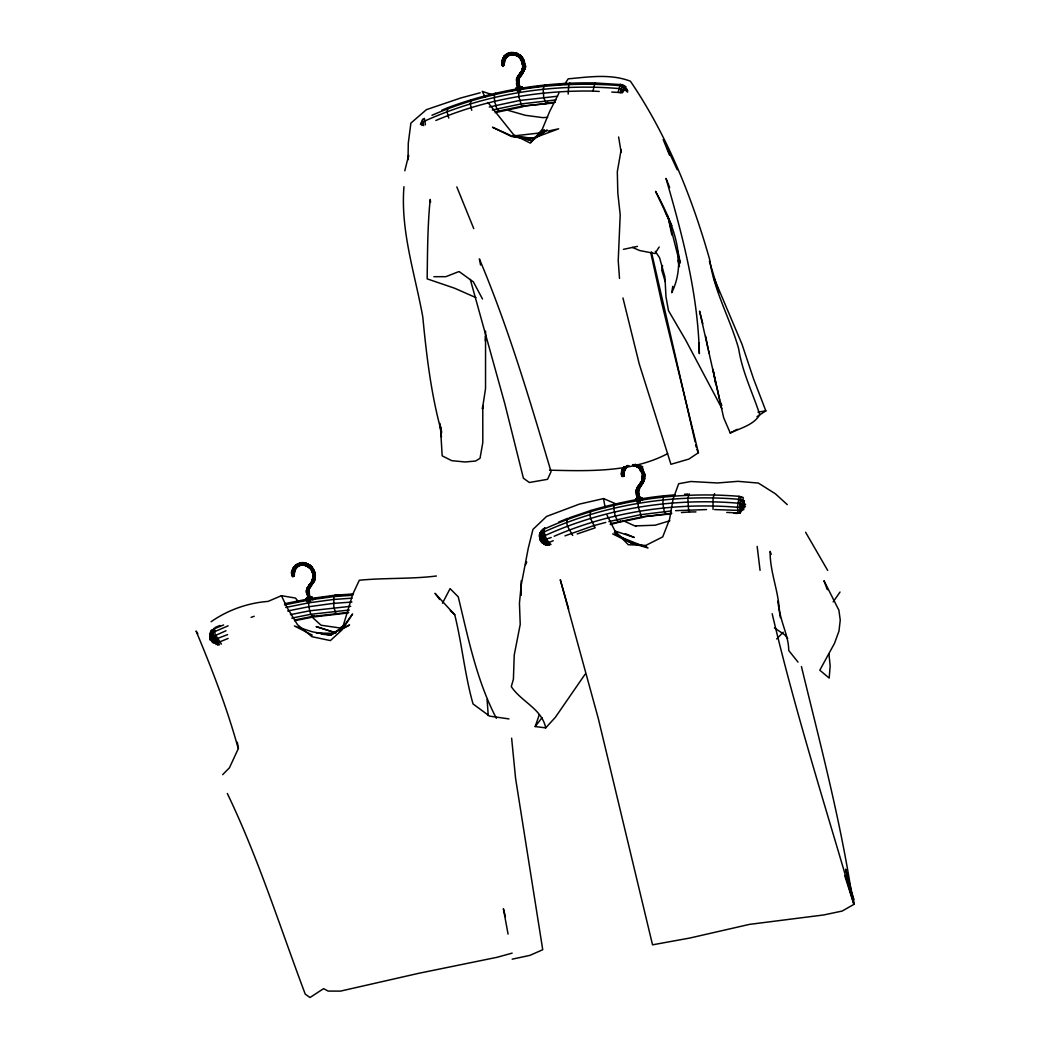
<?xml version="1.0" encoding="UTF-8"?>
<svg xmlns="http://www.w3.org/2000/svg" width="1050" height="1050" viewBox="0 0 1050 1050"><rect width="100%" height="100%" fill="white"/><g stroke="black" fill="none" stroke-linecap="round" stroke-linejoin="round"><path stroke-width="1.5" d="M210.499 633.544L209.948 634.371C211.418 649.714 208.202 630.066 212.231 629.856M300.628 562.971C305.183 564.598 311.036 567.302 313.281 572.565C311.115 566.646 302.715 561.383 296.454 566.068C295.05 570.137 290.811 586.793 293.632 568.496L299.053 564.795C304.553 562.957 319.266 570.294 313.307 575.361C313.11 569.638 306.416 559.926 300.562 563.758C302.466 566.304 314.475 564.585 312.441 570.334C309.12 564.769 300.09 560.044 294.486 567.184C291.244 575.426 292.084 570.701 294.262 575.413C289.196 577.041 293.882 567.053 297.216 565.845L305.366 564.572L312.178 567.433L310.577 568.706L303.371 562.8L303.161 564.887L309.212 567.053L311.154 568.365L313.281 572.565L314.488 571.896L312.506 572.421L313.911 581.411L308.07 589.601L307.322 593.841L308.385 598.224L306.482 598.277L308.28 597.293L306.036 598.933L306.666 601.611M501.769 62.947L502.596 63.354L504.354 56.884C509.329 50.702 520.052 52.041 523.451 59.181C519.448 56.306 511.822 51.371 506.323 55.781C501.231 78.684 501.322 54.193 504.118 65.126L502.097 65.389L502.898 65.677L503.501 58.196L508.712 53.983C523.819 50.098 529.121 72.384 517.387 79.236L518.254 87.924L517.151 88.528C514.658 87.307 521.049 87.019 516.351 87.977C515.064 91.967 526.956 86.166 519.527 86.664L522.204 87.097L519.645 87.163L521.286 86.901L521.85 89.106M541.761 530.289L539.49 534.804L540.133 539.818L540.002 533.072L544.937 527.809L540.973 531.484L539.543 536.511L540.133 539.818M622.151 473.406C626.798 479.627 617.597 475.86 623.175 468.917L624.855 467.316C626.469 469.77 621.232 472.999 623.569 476.188L621.758 476.123L622.401 471.069L625.249 467.696L628.688 465.688L624.855 468.287L623.818 476.004L621.758 476.123L622.571 476.411C622.781 472.881 620.681 472.579 621.784 476.28M311.154 568.365C307.374 563.194 299.762 563.273 295.706 567.971C291.546 566.212 299.04 562.892 300.943 563.181C291.637 563.482 289.485 579.902 298.397 564.966C302.951 557.327 315.696 569.901 314.738 574.757C311.115 576.634 314.593 586.569 307.519 589.536L309.067 601.676M293.475 575.295L292.228 575.689L293.58 575.899L293.409 570.741C303.017 561.173 290.692 566.199 292.228 573.576L292.976 568.536L294.879 566.593L295.929 567.893L293.672 573.038L294.039 575.754L292.228 575.689L293.961 575.308L292.228 575.689L293.029 575.977L292.622 572.985M513.03 54.587C515.104 49.875 501.309 54.679 505.181 57.553C508.961 53.091 516.206 53.156 520.222 55.322C523.976 57.343 518.122 59.089 522.677 62.317L520.656 58.065L517.361 55.388L513.03 54.587L513.122 52.539L517.847 54.456L522.388 62.265L524.134 61.937L522.047 57.041L520.091 55.401L515.747 52.92L510.497 52.671L510.431 53.471L515.668 53.603L521.614 60.204L523.228 59.522L519.711 55.991L515.143 54.718L508.791 55.309L508.016 53.392L503.068 58.144L502.097 63.276L504.131 56.254L508.449 53.563L508.961 55.256L504.709 58.984L503.042 62.672L503.436 65.612L502.097 65.389L502.806 65.074M508.266 54.666C506.034 57.461 499.564 67.489 504.131 56.254C508.594 57.317 501.008 62.436 503.895 65.468L502.097 65.389L503.344 64.995M627.939 465.386L623.739 471.791L622.492 471.857L623.805 466.988L624.855 467.316L622.256 474.075L621.442 473.681M219.936 625.485L215.394 627.375L214.515 628.714L216.011 644.582M714.696 509.591L741.733 510.497L745.566 504.236L737.73 503.147C672.144 497.752 605.128 508.358 545.081 535.539L545.541 545.016L550.935 544.517C546.683 540.697 543.979 534.883 544.058 529.134C604.866 501.624 672.709 490.875 739.121 496.335L743.203 497.477L741.733 510.497L740.158 512.991L726.758 512.439M440.409 425.788L442.168 455.844L451.658 460.648L465.032 461.974L475.571 461.042L480.021 458.312L482.803 442.575L482.777 405.549L482.423 408.936L485.533 388.592L485.559 331.183M485.349 341.001L485.454 336.131M312.756 582.697L313.478 581.372L312.979 575.085L313.058 577.434L314.396 577.749L315.026 574.862L312.756 582.697C310.537 575.216 319.738 575.938 311.955 584.509C305.379 590.284 313.478 579.39 315.079 577.342C313.674 586.819 307.676 584.338 314.777 577.159M513.358 53.209L519.067 56.753L523.149 62.278L521.023 58.065L515.235 54.902L515.668 52.972L520.091 55.401L522.756 59.351C522.611 64.614 525.197 71.046 521.128 75.403C519.028 75.561 519.238 73.211 520.747 72.293C533.072 54.009 518.241 84.144 523.556 64.483C527.376 64.706 519.842 66.308 522.362 62.121C521.903 54.705 514.146 50.61 508.016 53.392M638.334 500.364C635.184 494.721 637.245 489.156 641.484 485.192C644.621 480.848 642.246 475.007 642.429 470.085C647.837 481.674 632.441 458.929 639.909 465.977C643.821 472.802 635.499 463.785 632.612 465.071C658.547 472.303 624.54 457.905 641.983 470.767C645.566 466.266 635.814 467.854 642.351 473.051L640.71 468.458L637.704 464.783L642.902 470.256L643.808 472.658L639.765 466.134L637.731 464.638M311.955 584.509L307.059 589.575C308.438 595.337 305.209 593.578 307.978 591.399C309.488 591.281 309.697 594.562 307.873 594.247C301.468 590.179 314.527 584.758 310.223 583.524C308.739 585.624 307.912 596.833 307.059 589.575C310.761 584.771 308.07 598.408 310.761 601.269M519.711 87.57L522.27 87.57L521.548 87.111C517.492 90.628 514.684 82.018 517.847 81.112C520.511 89.25 513.03 78.776 518.49 76.282C522.113 76.348 523.333 70.114 520.091 73.487C517.742 79.17 518.726 85.352 520.616 90.969M635.342 464.323L641.511 470.597L642.548 475.676L644.595 475.466L643.519 479.377L638.321 485.861L639.817 487.187L640.579 486.216L643.781 475.151L643.834 477.474L639.332 485.481L638.4 494.392L636.93 494.694L636.339 490.14L638.164 487.016L642.928 483.105L644.569 475.296L642.521 475.519L642.285 483.118L638.006 491.886L640.29 501.703M303.489 563.496L303.161 564.887M315.105 577.526L313.871 580.781L309.553 584.43L310.642 585.677L313.451 578.839L313.701 574.77C311.194 584.981 317.559 577.5 314.488 571.896L315.053 575.033M523.031 72.476L524.317 68.854L520.091 73.487L521.587 74.55L524.947 67.043L524.633 69.3L523.399 69.339C520.629 59.653 525.63 58.354 524.633 69.3C520.971 76.939 521.798 67.331 524.107 64.418C526.903 72.082 517.624 75.954 518.188 83.265L516.967 83.895L516.823 81.257L518.49 76.282C521.456 78.658 514.303 84.223 518.726 87.885L518.936 91.389M643.283 477.448C636.864 493.224 650.199 473.117 642.731 472.461C644.332 478.367 643.191 485.835 637.048 489.969L637.403 494.681C633.596 491.886 638.558 488.512 637.704 490.783C633.622 488.014 641.904 484.089 643.689 481.727C644.608 470.676 641.274 482.212 641.261 485.271C636.681 483.407 646.183 480.546 644.319 477.592M306.744 591.898C305.694 587.055 311.062 591.741 306.81 589.719M307.873 594.247C303.542 588.577 311.706 584.312 312.716 581.779C309.186 582.488 309.448 590.231 308.319 593.565L307.099 594.182M311.981 599.406L311.43 597.201L309.776 597.463L312.336 597.398L309.304 597.503L311.627 597.017L312.401 597.857L311.627 598.474L309.396 598.054L307.532 592.082C304.132 586.176 315.171 582.776 312.913 580.322C310.656 583.695 308.949 589.326 307.781 593.67M309.54 587.134C309.264 592.266 305.563 584.876 309.54 587.134L308.556 589.759L308.871 593.972C306.469 592.003 309.002 581.306 311.036 585.782M308.319 593.565L309.12 593.775L309.212 588.617M308.844 589.969L308.766 591.596M310.577 568.706C317.612 582.501 305.931 559.781 313.359 569.822M518.713 79.669L518.661 81.467L516.902 81.729L516.679 79.419L518.739 79.866L516.679 79.419M516.902 81.729L516.705 79.616L517.821 77.634L517.742 83.948L517.138 77.726L519.645 74.051L524.003 70.77L523.281 70.206L522.099 70.087L520.144 76.466L518.648 75.127L523.254 72.135L521.456 71.256L518.739 79.866M518.188 83.265L518.949 83.331L519.96 87.373L521.496 88.174L519.264 87.754L517.387 81.795L518.648 75.127M518.634 81.296C515.222 75.928 526.221 67.817 518.805 78.041L518.726 83.672C515.537 77.634 520.498 72.712 524.606 69.09M518.949 83.331L519.081 78.317L518.346 77.792M523.097 64.614C520.787 68.237 527.153 68.46 524.895 64.575L523.845 68.657L520.747 72.293L522.27 73.592L522.847 64.785L523.556 64.483L523.307 68.539L520.327 73.841M638.387 490.389C639.699 493.342 634.476 493.159 636.339 490.14M636.576 492.463C634.581 489.234 639.647 486.57 638.413 490.599M637.061 492.516C636.339 491.111 636.457 485.31 639.069 487.554L637.508 491.833L637.941 494.563L637.061 492.516L637.521 487.279L643.676 481.504L642.954 480.926L641.773 480.808L639.817 487.187M637.613 492.476L637.153 490.704C636.392 484.601 643.965 483.591 637.494 488.355C635.631 505.444 636.011 484.063 638.4 494.392L637.613 492.476L638.019 488.512M636.641 494.616L638.649 494.209L638.085 490.192L639.069 487.554M312.441 570.334L305.287 565.018L305.812 563.259L312.178 567.433L310.38 565.543L303.253 562.826M521.876 60.191L520.446 58.314M403.961 186.69C400.339 230.948 415.026 273.866 422.783 316.942C426.549 355.858 431.156 394.931 441.683 432.679M502.346 65.218L502.491 62.685M740.158 512.991L739.817 503.344L741.208 496.716M540.684 532.022L540.002 533.072L540.855 538.046L545.541 545.016L541.643 542.378L540.173 538.768L540.067 535.211L544.11 531.904C604.643 504.499 672.197 493.802 738.321 499.236L744.345 500.863L743.663 509.88M296.008 564.913L297.36 566.554M512.912 53.891L507.019 56.319L505.877 54.613L507.216 56.254L505.181 57.553M622.086 476.385L621.705 471.227L624.409 467.027L622.781 469.508L623.109 476.333L621.758 476.123L623.018 475.729L622.939 471.174L626.889 466.988L626.443 465.819M641.379 482.567L642.285 479.404L644.28 479.824L639.096 485.126L638.006 491.886M637.508 491.833L638.61 502.11M310.223 583.524C314.856 589.575 311.456 561.592 314.514 572.04M642.561 477.671C648.756 478.682 639.411 483.643 642.771 475.335M518.109 87.439L515.904 88.633L518.188 87.518L516.679 88.029L517.243 90.234M308.871 590.166L310.879 582.592L312.401 583.879M435.868 120.474C485.31 99.435 539.372 90.195 592.988 91.088L594.943 82.937L622.401 84.682L626.01 86.822L623.044 91.967M294.039 575.754L293.698 569.376L295.326 566.882M292.228 575.689L294.289 575.584L294.591 568.982L292.976 568.536L292.189 571.003L292.976 568.536L296.218 564.847L292.989 568.772L294.591 568.982M292.727 573.641C297.78 569.979 288.225 568.798 292.543 575.951M504.066 61.071L502.031 60.506L502.412 65.664L503.068 58.144L504.735 59.22L502.832 58.249L506.402 54.731M503.042 62.672L504 58.393L508.922 54.495L515.235 54.902L515.747 52.92L518.122 53.865L517.138 55.729L517.597 54.941M503.895 65.468L503.554 59.076L505.181 56.582L510.996 54.666L510.641 52.631M502.097 65.389L504.144 65.284C502.792 61.963 503.934 57.921 507.216 56.254M502.596 63.354L503.856 63.066L504.053 60.861M622.519 469.206L624.028 466.896L621.731 471.437L623.805 466.988L622.519 469.206L624.396 469.954L622.742 468.864L621.771 473.996L621.705 471.227L623.739 471.791M623.818 476.004L624.12 469.416M621.758 476.123L623.792 475.847L623.713 471.594M213.675 628.425L212.402 636.799L213.084 642.666L217.56 642.758L228.113 638.466M422.428 125.042L422.678 119.424L424.384 118.414L425.408 124.806M543.204 528.859L541.944 537.232L542.561 543.231M294 573.366C293.055 567.801 297.583 562.209 303.45 563.036M503.856 63.066C503.252 58.564 505.89 53.314 510.812 52.881M622.256 474.075L623.529 473.799L624.409 467.998L625.997 466.502L624.855 468.287L623.805 467.237M521.863 73.487L522.9 66.951L524.16 66.754L522.834 70.888M211.155 631.588L210 636.09L210.604 639.384M540.002 533.072L539.543 536.511L541.012 541.354M611.783 92.085L618.056 92.413L620.327 84.276M672.748 286.335L671.738 292.688C688.262 258.996 672.026 221.668 655.567 191.363L671.738 225.645L665.438 212.428M516.928 79.275L516.6 81.598M293.173 572.972C292.189 568.628 301.35 566.633 298.147 563.692M312.769 579.193L313.031 577.251L314.291 577.054L311.535 583.538M311.85 582.133L314.239 574.717L313.478 581.372C310.682 581.018 313.543 577.159 314.777 579.6M523.399 69.339L522.637 68.893L522.9 66.951M523.149 66.793L520.905 75.495M524.265 67.462L522.611 72.397M524.383 69.431L524.646 66.872M642.508 481.609L643.23 475.204L641.786 481.044L643.676 481.504M642.6 479.863L642.521 475.519L642.587 477.868M643.834 477.474L641.812 482.882M642.062 472.999L641.274 470.82L642.429 470.085L643.886 475.768L643.02 481.792M621.18 149.533L617.308 171.78L617.82 193.108L620.209 214.856L618.227 260.662L619.513 278.408M662.563 265.545L661.762 270.152L665.175 281.518L665.976 296.756L668.482 310.629L685.781 340.266L721.928 408.516M300.812 564.756L305.366 565.202L305.891 563.22L308.175 564.362L307.269 566.029L303.082 564.637M502.346 60.939L504.131 56.254L506.074 54.547M642.154 483.971L640.421 483.026L642.154 483.971L638.938 485.874L636.825 488.67L638.768 489.261L641.13 481.989L642.705 483.21M307.033 592.029L307.269 588.013L310.183 584.456M223.598 624.947L214.515 628.714L211.444 631.063L210 636.09L212.113 641.944L210.473 632.638M404.801 170.796L408.594 155.505L408.017 159.771L408.292 143.049L410.904 123.086L426.431 109.646L460.911 97.939L480.191 92.768M301.101 563.627L301.127 564.966L298.397 564.966M306.836 589.916L307.519 587.908M306.967 591.557L307.952 587.921M308.477 588.092L308.411 594.143M516.705 79.616L518.07 76.217L522.493 73.251M516.823 81.257L517.374 77.608M517.387 79.236L517.821 77.634L521.128 75.154L519.422 74.143M636.366 490.35L637.048 488.329M636.668 490.547L638.164 487.016M638.085 492.358L638.085 489.352L640.566 485.52M638.164 490.731L638.754 489.038M739.121 496.335L737.481 507.268L738.124 513.03M642.81 477.527L642.311 479.627M502.018 62.79L504 58.393M431.944 115.277C490.665 89.801 555.804 80.509 619.461 85.601L625.327 87.859L626.824 89.263L626.299 91.074L627.585 92.138M312.257 580.611L312.743 578.983M522.126 70.324L522.611 68.683L524.317 68.854M585.139 674.153L555.371 717.308L545.698 727.873L535.198 726.547L539.306 714.656M309.094 593.631L310.091 597.673L311.627 598.474L306.114 599.393L306.482 598.277L311.679 597.398L312.966 600.062M307.571 601.808L307.283 598.815L308.858 598.185M517.44 91.507L517.151 88.528L518.726 87.885M637.114 502.228L636.825 499.249L639.621 498.107L641.865 497.818L642.495 500.496M212.809 629.724L211.326 637.613L214.357 643.046L212.874 632.415L228.126 625.839M422.678 119.424L420.394 124.491M542.351 530.158L541.039 533.964L541.643 542.378M622.716 473.392C625.616 465.084 629.304 466.62 628.202 465.819M293.409 570.741L294.144 568.693M293.961 571.502L294.853 569.284M502.058 60.703L503.068 58.144M503.829 61.202L504.709 58.984M621.731 471.437L622.742 468.864M622.939 471.174L623.674 469.127M623.49 471.936L624.383 469.717M632.822 465.281C633.176 462.84 636.956 467.933 637.521 465.189L641.143 468.116L642.823 472.999L638.741 467.473L632.612 465.071M312.519 580.913C315.591 573.116 310.682 560.122 300.562 563.758C308.123 563.194 316.614 567.236 303.069 563.627M313.478 581.372L314.396 577.749M313.911 581.411L314.751 579.39M643.991 479.587L642.285 483.118M643.453 481.845L643.926 478.183M624.028 467.617L622.821 474.062L623.569 476.188M310.787 568.614C308.424 564.428 301.586 561.973 297.15 566.606M517.361 55.388C526.851 63.302 518.529 51.056 512.925 53.34C521.299 52.408 517.886 56.805 522.309 60.034M638.82 467.289C645.488 475.781 637.731 464.284 632.927 464.979C636.129 465.924 644.149 470.229 635.211 464.848M632.572 464.612C637.166 466.239 641.051 464.979 643.138 470.033M519.081 78.317C515.183 79.957 519.75 72.411 520.144 76.466M525.525 564.834L526.719 562.052M293.213 568.431L292.189 571.003M312.244 580.387L313.241 574.914M517.151 77.949L518.49 76.282M518.976 76.519L517.479 79.984L517.939 81.756M519.409 76.834L518.031 80.049L518.411 81.638M518.857 78.658L519.658 77.162M307.296 588.236L308.214 586.504M308.621 586.582L307.125 590.126L307.532 592.082M309.107 586.806L307.611 590.284L308.083 592.056M308.989 588.945L310.498 586.412L308.779 585.428M636.825 488.67L637.744 486.938M638.649 487.239L637.704 490.783M638.531 489.379L639.332 487.883M558.915 93.161L549.636 111.523L542.286 129.255L530.381 143.141L513.607 134.676L487.909 102.48M442.496 603.186L450.083 588.617L458.246 596.846C468.208 638.006 476.608 680.505 496.387 718.318M307.742 565.241L307.322 565.976M637.494 488.355L636.274 492.332M521.469 71.505L522.349 69.983M521.719 71.833C523.937 70.718 522.651 61.202 522.926 67.134M522.139 72.161L523.281 70.206M311.601 581.805L312.48 580.269M312.27 582.461C315.945 576.188 312.992 566.081 305.812 563.889M641.143 482.226L642.009 480.703M642.442 480.742L640.658 483.617M516.679 88.029L517.939 87.714L515.97 89.106L516.351 87.977L517.965 87.859M307.374 600.534L306.823 598.316L308.319 597.817M502.281 60.362L503.501 58.196M292.412 570.662L293.632 568.496M621.954 471.096L623.175 468.917M739.672 510.812L743.846 503.908M306.114 599.393L308.096 598.159L307.072 594.038M554.177 536.261C611.572 511.363 675.255 502.281 737.481 507.268L739.554 507.36L744.345 500.863M564.795 84.053L568.168 78.842C588.722 77.004 610.26 73.539 630.394 81.191C667.078 135.148 691.924 196.954 709.682 259.573C714 291.152 730.196 318.583 738.688 348.863C742.192 371.844 752.706 392.766 759.793 414.711C753.48 425.211 740.617 428.006 730.249 433.007L723.686 417.795L699.562 311.128L702.804 323.702M659.203 246.999L654.938 253.536L639.726 250.543L632.349 247.38M502.845 58.485L504.354 56.175M504.486 59.325L505.798 57.343M292.989 568.772L294.486 566.475M294.63 569.625L295.929 567.63M625.249 467.696L623.044 471.949L623.28 473.957M624.159 470.059L625.459 468.064M594.943 82.937C544.963 81.992 494.812 90.143 447.943 107.651L447.024 111.799L448.796 118.099M471.306 99.711L470.282 103.871L471.712 110.303M519.697 88.344L518.818 89.67L518.674 96.429L521.889 106.207L553.206 103.018M523.976 105.354L523.097 106.693L495.18 112.626M547.693 102.139L546.814 103.478L521.889 106.207L495.364 111.759M622.401 84.682L620.156 92.623L618.056 92.413M624.33 85.549L622.23 92.886L620.156 92.623L625.327 87.859M353.496 593.919L334.661 595.271L309.829 598.631L285.39 603.553L284.524 604.892L308.963 599.97L333.782 596.597L352.629 595.245M309.829 598.631L308.595 602.857L308.805 606.729L310.708 614.303L313.228 616.993L348.141 612.964M314.108 615.654L313.228 616.993L294.564 620.747M342.838 628.819L352.59 613.974L343.783 626.128L330.737 635.119L321.195 634.148M539.831 536.038L539.884 538.401M675.189 494.904C646.629 496.729 618.424 502.438 590.979 510.431L589.956 514.605L590.559 518.385L595.127 527.848L577.185 533.951M620.301 520.787L619.421 522.113L610.273 524.58M636.549 500.023L636.077 499.091C639.923 498.763 635.696 497.792 635.644 499.826L637.822 497.726L635.644 499.826L641.944 498.291L639.201 497.398M639.371 499.065L638.124 503.291L638.347 507.15L641.55 516.941L671.278 513.857M689.312 493.894L687.855 498.133L688.577 509.723L689.483 511.98L695.953 511.914M714.617 493.658L713.042 497.91L713.055 509.499M503.278 60.441L504.446 58.682M519.671 77.398L517.847 76.558L518.871 75.049M519.264 75.154L517.44 78.225L517.387 81.795M518.529 77.188L520.498 74.432M519.015 77.424L520.131 75.771M519.435 77.503L520.367 76.125M309.789 587.449L307.991 586.845L309.002 585.336M308.241 587.173L312.624 583.551M308.661 587.488L309.868 585.703M310.262 586.071L308.556 588.932L308.543 591.938M639.345 488.132C635.985 488.578 639.148 483.853 640.041 487.095M637.77 487.607L638.938 485.874M638.203 487.922L639.398 486.137M639.109 488.224L640.041 486.846M520.747 72.542L521.692 71.164M521.391 73.237L522.585 71.479M310.892 582.842L311.824 581.464M311.128 583.183L312.244 581.543M311.994 583.787L313.136 582.107M640.421 483.276L641.366 481.884M641.064 483.958L642.259 482.212M641.537 484.221L642.679 482.541M641.931 484.312L642.928 482.869M518.805 78.041L517.926 79.301L518.28 83.843M833.149 601.886L840.026 592.029M520.091 73.487L520.971 72.201M521.378 72.306L519.658 74.747M520.734 74.183L521.837 72.555M522.257 72.909L520.511 75.377M310.223 583.787L311.115 582.501M310.459 584.128L311.509 582.592M310.866 584.482L311.981 582.855M311.325 584.745L312.388 583.196M639.765 484.208L640.644 482.934M640.001 484.562L641.051 483.026M640.395 484.916L641.511 483.289M640.867 485.179L641.918 483.63M310.354 565.622L309.842 566.291L314.265 572.224M519.422 74.392L520.314 73.146M521.181 73.513L519.278 76.099M521.574 73.854L519.75 76.361M309.553 584.692L310.446 583.446M310.853 583.538L309.015 586.031M310.183 585.401L311.312 583.8M310.642 585.677L311.719 584.154M640.802 485.874C637.731 486.78 641.051 481.989 641.261 485.271M639.332 485.481L640.382 483.971M639.726 485.835L640.841 484.234M641.248 484.588L639.411 487.082M640.579 486.216L641.484 484.929M504.354 56.884L507.964 53.694M294.486 567.184L298.581 563.863M535.198 726.547L542.01 717.714M518.648 75.39L519.645 74.051M518.884 75.744L520.039 74.156M308.779 585.677L309.789 584.351M309.422 586.386L310.629 584.732M309.881 586.648L311.036 585.086M310.275 586.753L311.259 585.441M638.321 486.111L639.319 484.785M638.558 486.465L639.712 484.89M638.951 486.819L640.172 485.152M739.817 503.344L742.455 500.089M314.738 574.757C314.646 572.578 311.679 562.643 309.054 567.197M639.909 465.977L638.597 467.631M639.988 483.866L639.096 485.126M776.672 638.938L783.195 632.244M222.652 774.651L229.425 767.826L238.271 748.689C227.273 708.553 212.1 669.388 196.074 631.037L197.794 633.675M504.131 56.516L505.851 54.889M504.735 57.264L506.323 55.781M505.575 57.684L509.014 54.968M521.614 60.204L523.451 59.181L524.383 61.74L519.711 55.991L515.366 53.747M294.262 566.816L296.218 564.847M294.879 567.564L298.843 564.283L301.192 564.178M295.326 567.853L299.145 565.254M295.706 567.971L299.106 565.556M624.855 468.287L626.916 466.699M530.933 142.078L544.346 129.846L531.733 140.569L512.479 136.316L533.374 138.219L558.666 128.809L548.113 131.093M521.286 86.901L517.151 88.528L518.385 89.171M311.43 597.201L307.283 598.815L308.516 599.471M627.952 90.877L618.647 88.515C552.523 83.081 484.982 93.778 424.436 121.17L421.365 123.244L421.969 125.422M212.874 632.415L210.525 634.791L211.746 640.684L227.588 634.607M507.019 56.319L511.074 54.364L515.235 54.902M713.698 277.344L741.969 344.151L753.664 379.142L765.844 410.891L756.984 416.64M519.264 87.754L518.372 88.423L520.065 88.764M309.396 598.054L308.503 598.723L310.196 599.064M638.925 498.488L636.077 499.091L637.639 498.592L636.654 498.212L635.578 499.367L637.862 498.251M650.869 253.089L661.933 303.765L698.408 452.721L688.905 459.073L670.937 464.297L639.227 363.891L622.952 297.964M737.284 429.279L730.249 433.007M343.928 625.38L340.003 627.979L320.998 625.222L311.719 616.691M211.102 621.731C227.627 610.102 247.997 602.857 268.052 601.414L281.452 595.678L295.483 598.08L298.384 601.663M626.889 466.988L628.464 466.029M297.373 566.265L294.197 569.572L293.738 573.523M225.999 630.761L212.402 636.799L210.394 638.938L211.168 640.579M545.081 535.539L540.173 538.768L540.711 540.999L551.211 537.495M626.692 467.04L628.688 465.688M336.118 632.231L330.737 635.119L312.296 631.798L294.407 625.971L312.257 635.092M338.809 630.788L349.558 624.999L342.458 628.451M298.2 564.454L300.549 563.273M312.887 569.651L311.732 570.386L312.533 572.565M667.616 453.652C631.732 472.566 589.116 471.083 549.557 470.177M339.623 629.829L332.522 633.268L316.47 633.097M309.934 597.319L310.879 596.859L309.304 597.503M639.463 497.752L640.421 497.293C642.718 497.687 637.258 498.409 640.421 497.293L638.846 497.936M508.961 55.256L505.575 56.962L503.37 61.228L503.606 63.236M441.892 110.171L447.943 107.651M558.548 522.152L567.617 518.385L566.685 522.519L567.486 526.234L572.696 535.474M553.258 540.711L547.102 543.191L542.614 543.099L540.173 538.768L539.49 534.804M564.966 535.854L593.421 525.735L605.784 522.401M306.823 598.316L308.241 597.726M519.173 87.203L520.747 86.559M638.4 498.606L636.825 499.249L638.046 499.905M624.671 90.129L626.824 89.263M458.666 271.661L445.883 276.675L433.834 276.701M251.107 617.334L254.218 616.284M569.074 517.886L590.979 510.431M669.887 520.747L655.161 525.21L635.919 525.879M508.056 54.154L513.332 53.76L518.923 56.897L520.222 55.322L523.464 59.299L524.672 64.916L522.756 59.351M508.791 55.309L510.996 54.666M298.673 565.386L301.206 564.664M298.922 565.596L303.279 564.847M508.922 54.495L504.748 56.293L503.121 58.787L503.147 63.341M299.053 564.795L294.879 566.593L293.252 569.074L293.278 573.628M512.164 953.124L496.978 957.311L418.779 973.297L340.515 991.108L328.151 991.082L323.597 988.641L310.012 997.5L305.248 994.153C279.983 927.019 258.431 858.27 227.338 793.498M492.109 94.92L496.584 93.726L495.259 93.253L494.379 94.592L494.537 101.286L496.926 108.767L499.761 111.392M489.3 107.008L519.435 100.511L557.511 96.232M492.292 110.014L520.577 104.002L555.936 99.934M608.869 521.574L640.251 514.736L670.753 511.009M610.444 523.714L641.55 516.941L671.803 513.24M513.004 52.841L510.431 53.471L510.851 54.705L513.148 54.561M519.645 87.163L521.482 86.73L519.96 87.373M518.254 87.924L516.403 88.357L516.889 89.303M309.776 597.463L311.627 597.017L310.091 597.673M308.385 598.224L306.548 598.658L307.02 599.589M614.933 503.449L603.514 498.592L579.324 504.131L546.617 516.416L532.954 529.397L528.255 548.258L521.194 585.139L519.448 603.212L520.222 624.448L514.238 654.964L513.411 679.192L511.298 686.621C521.259 701.767 541.918 708.803 545.698 727.873M539.07 133.048L512.046 136.106M512.19 959.175L529.961 955.356L542.732 949.725L515.563 778.273L511.626 738.189M623.438 249.336L637.416 246.396M510.261 90.969L513.306 90.353M620.812 503.527L623.857 502.911M642.771 517.427L619.421 522.113L618.109 521.653L615.208 516.049L613.791 508.187L614.053 505.312L614.933 503.987L616.245 504.446M300.405 601.256L303.437 600.653M285.784 607.451L308.595 602.857L333.309 599.497L352.065 598.159M287.687 610.982L308.805 606.729L333.322 603.396L351.934 602.057M290.456 614.657L309.566 610.811L350.713 606.309M291.795 618.109L310.708 614.303L349.322 609.997M294.827 619.972L312.021 616.508L348.705 612.347M745.356 506.796L739.554 507.36M510.851 54.705L515.222 54.272L521.023 58.065M758.008 412.086L765.844 410.891M520.918 88.83L525.551 88.2M528.636 87.78L533.269 87.15M536.366 86.73L540.999 86.1M642.128 499.341L646.761 498.711M649.858 498.291L652.942 497.871M657.576 497.241L662.209 496.611M312.598 598.907L315.683 598.487M318.767 598.067L323.413 597.45M326.498 597.03L329.582 596.61M436.393 576.004C410.812 579.206 384.812 577.71 359.31 580.256L352.59 594.615L341.972 629.947L330.382 640.592L311.85 636.668L297.426 624.619L286.899 607.268L281.452 595.678M211.444 631.063L213.964 640.211L217.77 644.844L219.594 644.687L213.832 635.959M308.096 598.159L306.036 598.933L308.07 598.014M551.88 85.024L544.53 84.971L543.178 89.211L543.703 97.217L545.711 102.979L555.358 102.283M558.128 84.578L565.95 84.013M547.667 117.311L542.876 117.653L525.197 115.277L508.489 110.46M684.613 494.235L687.75 494.012M666.868 496.086L673.116 495.639M675.609 510.654L706.532 509.565M681.45 512.544L689.483 511.98M342.011 595.324L334.661 595.271L333.782 596.597L333.834 607.517L335.842 613.279L336.945 613.778M348.272 594.864L352.958 594.536M510.681 54.469L517.191 55.676M641.944 498.291L639.384 498.291L638.308 492.03M312.401 597.857L309.842 597.87M592.988 91.088L599.248 91.429M734.042 513.279L737.271 513.45M508.974 718.909L489.602 716.139L473.051 703.959C464.743 674.717 462.053 644.28 454.742 614.762L435.015 593.316L439.688 599.484M634.896 465.636L632.704 465.321L637.074 465.859L642.902 470.256M305.498 564.047L308.031 564.493L311.955 567.683M639.739 499.485L638.046 499.144L641.222 497.831L639.607 497.949L641.156 498.894L639.384 498.291M646.656 546.617L630.827 542.811L612.714 533.925L648.021 548.034L630.827 542.811L614.263 532.678M513.227 135.424L531.733 140.569L547.26 130.069L533.374 138.219L511.521 136.5L492.516 127.247L510.654 135.476M641.497 468.116L635.04 464.467C634.069 467.355 640.133 465.846 640.697 468.799M335.79 632.848L316.129 626.587L335.751 632.822M493.539 95.143L482.239 91.35L485.074 96.915M614.854 530.933L634.279 537.456L625.341 533.676M285.39 603.553L286.716 604.012M515.668 53.603L521.469 57.383L523.176 65.074M634.817 465.675L636.864 466.41M517.65 54.653L521.824 57.383M476.004 297.649L454.558 288.212L427.153 278.854C427.534 252.341 427.56 225.816 430.198 199.434L430.566 202.282M665.306 496.204L664.204 495.705L663.324 497.031L662.865 503.829L664.269 511.468L666.488 514.198M622.965 520.564L635.985 526.444M639.883 466.042L637.56 464.927L639.686 466.318M570.636 83.672L569.651 83.173L568.772 84.499L568.168 94.08M307.781 564.952L309.842 566.291M307.348 565.832L309.212 567.053M774.441 627.926L784.849 634.909L787.697 638.413M459.519 271.845L473.406 281.925L482.501 299.001M787.277 504.63L775.399 493.802L758.362 483.066L737.94 481.333L717.517 482.974L690.861 481.504L678.681 483.722L673.103 498.986L669.598 519.238L662.734 536.878L645.763 545.423L628.281 544.714L615.09 531.156L607.018 515.183M450.292 610.549L454.742 614.762M549.124 545.107L545.042 540.081L542.417 532.849M221.406 644.083L215.552 635.106M639.371 466.725L641.117 468.458M639.135 466.883L641.931 470.321L642.849 475.794M310.223 565.701L311.968 567.433M309.592 566.462L312.756 572.224M518.949 56.831L520.433 58.406M638.623 467.565L641.55 470.912M798 662.091L788.747 650.501C788.603 635.683 780.819 622.768 779.192 608.186C777.748 588.958 769.873 570.951 770.122 551.355L771.199 554.387M213.084 642.666L210.643 638.334L209.948 634.371M655.279 251.331L659.597 257.801L664.847 276.728L665.175 281.518M827.649 570.386L805.599 532.258M641.721 467.775L644.346 475.637L642.469 470.518M312.178 567.341L313.333 569.494M666.96 147.722L677.276 169.785M696.846 449.361L698.408 452.721M473.747 228.598L456.829 186.926M720.09 401.31L721.796 405.497M663.167 139.519L669.585 155.361M669.651 187.556L666.002 178.421C682.539 235.476 697.987 293.856 699.326 353.601L699.208 343.061M852.128 895.02L853.676 899.154L853.926 904.365L842.192 911.046L823.764 914.944L749.398 924.394L689.968 938.004L652.536 944.829L598.316 718.581L560.28 579.731L568.654 608.987M641.274 470.82L642.036 472.854M827.295 589.654L823.961 580.689L838.911 610.26L840.249 620.156L838.963 631.129L834.527 643.296L819.801 670.189L829.172 678.077L830.169 665.962L828.922 653.783M521.601 60.086L522.388 62.265M713.514 277.436L718.922 292.635L709.393 261.082M678.812 258.287L680.321 262.959L677.919 251.239M844.659 875.49L853.926 904.365C825.864 807.739 795.178 711.69 772.17 613.712M470.295 279.431L504.879 403.974L523.412 478.236L529.357 482.501L547.575 479.312L551.066 471.66C529.751 399.906 508.541 327.967 479.377 258.917L480.559 265.007M422.743 122.115L423.701 125.659M853.676 899.154L845.631 869.164L851.616 893.655C839.685 817.044 819.696 741.838 801.426 666.527M643.125 469.914L643.742 472.264M314.199 571.83L313.596 569.599M505.417 916.663L503.383 908.749L508.069 934.119M719.696 399.788L712.989 369.587M638.623 494.051L639.621 498.107M636.615 494.458L637.639 498.592M516.941 83.737L517.939 87.714M677.854 260.282L679.416 266.621L677.959 256.213L667.931 216.261L671.856 235.029M708.461 350.254L709.183 353.181M695.113 441.827L651.381 251.79M643.886 475.768L644.398 478.104M524.724 67.384L523.596 61.596M314.856 577.684L313.727 571.883M440.685 427.192L441.525 431.392M705.653 336.249L708.107 348.784M712.963 369.403L715.772 384.471M237.3 742.219L238.455 748.479M603.514 498.592L605.168 507.675M644.595 475.466L644.044 472.461M642.731 472.461L643.335 475.834M524.921 64.733L524.383 61.74M695.678 444.609L696.111 447.024M618.621 136.986L621.128 152.263M777.761 601.164L780.373 617.649M503.829 62.895L504.144 65.284M293.961 573.195L294.289 575.584M291.9 573.247L292.254 575.846M757.168 546.407L760.056 570.334M441.446 437.089L439.937 423.373M217.77 644.844L217.245 638.899M546.788 539.332L547.299 545.278L541.944 537.232L540.973 531.484M487.095 699.562L488.237 715.457M543.939 544.32L543.375 536.379M521.154 580.899L521.207 595.337"/></g></svg>
